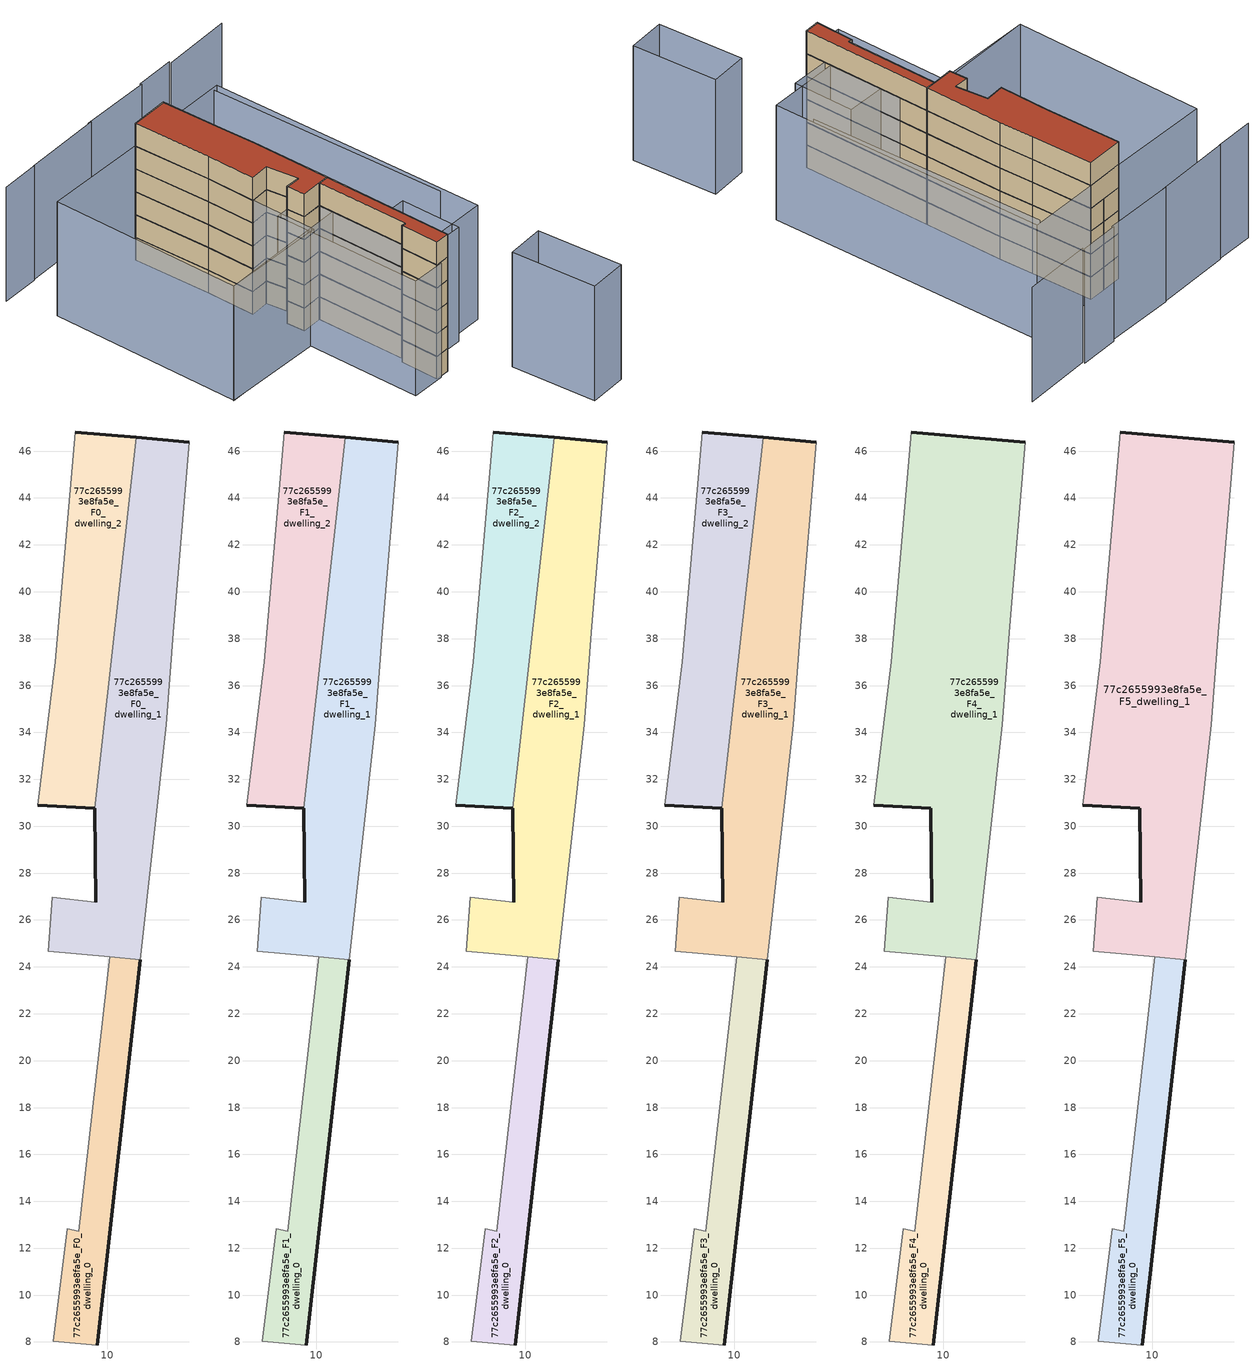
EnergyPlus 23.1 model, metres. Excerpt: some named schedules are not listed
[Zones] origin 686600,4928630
77c2655993e8fa5e_F0_dwelling_0
 floor ground (EU_floor_Construction): 9.58,7.87 11.42,24.31 10.11,24.43 8.8,12.72 8.3,12.84 7.7,8.03 z0
 wall outside (EU_wall_Construction): 11.42,24.31 9.58,7.87 z0:3
 wall adiabatic (EU_wall_Construction): 9.58,7.87 7.7,8.03 8.3,12.84 8.8,12.72 10.11,24.43 z0:3
 wall to 77c2655993e8fa5e_F0_dwelling_1 (EU_wall_Construction): 10.11,24.43 11.42,24.31 z0:3
77c2655993e8fa5e_F0_dwelling_1
 floor ground (EU_floor_Construction): 11.42,24.31 12.53,34.33 12.85,38.54 13.51,46.38 11.26,46.58 9.48,30.78 9.52,26.75 7.65,26.97 7.48,24.67 10.11,24.43 z0
 wall outside (EU_wall_Construction): 9.52,26.75 9.48,30.78 / 11.26,46.58 13.51,46.38 z0:3
 wall adiabatic (EU_wall_Construction): 10.11,24.43 7.48,24.67 7.65,26.97 9.52,26.75 / 13.51,46.38 12.85,38.54 12.53,34.33 11.42,24.31 z0:3
 wall to 77c2655993e8fa5e_F0_dwelling_2 (EU_wall_Construction): 9.48,30.78 11.26,46.58 z0:3
77c2655993e8fa5e_F0_dwelling_2
 floor ground (EU_floor_Construction): 9.48,30.78 11.26,46.58 8.63,46.82 7.79,37.01 7.04,30.88 z0
 wall outside (EU_wall_Construction): 8.63,46.82 11.26,46.58 / 9.48,30.78 7.04,30.88 z0:3
 wall adiabatic (EU_wall_Construction): 7.04,30.88 7.79,37.01 8.63,46.82 z0:3
77c2655993e8fa5e_F1_dwelling_0
 floor to 77c2655993e8fa5e_F0_dwelling_0 (EU_floor_Construction): 9.58,7.87 11.42,24.31 10.11,24.43 8.8,12.72 8.3,12.84 7.7,8.03 z3
 wall outside (EU_wall_Construction): 11.42,24.31 9.58,7.87 z3:6
 wall adiabatic (EU_wall_Construction): 9.58,7.87 7.7,8.03 8.3,12.84 8.8,12.72 10.11,24.43 z3:6
 wall to 77c2655993e8fa5e_F1_dwelling_1 (EU_wall_Construction): 10.11,24.43 11.42,24.31 z3:6
77c2655993e8fa5e_F1_dwelling_1
 floor to 77c2655993e8fa5e_F0_dwelling_1 (EU_floor_Construction): 11.42,24.31 12.53,34.33 12.85,38.54 13.51,46.38 11.25,46.58 9.48,30.78 9.52,26.75 7.65,26.97 7.48,24.67 10.11,24.43 z3
 wall outside (EU_wall_Construction): 9.52,26.75 9.48,30.78 / 11.26,46.58 13.51,46.38 z3:6
 wall adiabatic (EU_wall_Construction): 10.11,24.43 7.48,24.67 7.65,26.97 9.52,26.75 / 13.51,46.38 12.85,38.54 12.53,34.33 11.42,24.31 z3:6
 wall to 77c2655993e8fa5e_F1_dwelling_2 (EU_wall_Construction): 9.48,30.78 11.26,46.58 z3:6
77c2655993e8fa5e_F1_dwelling_2
 floor to 77c2655993e8fa5e_F0_dwelling_2 (EU_floor_Construction): 9.48,30.78 11.25,46.58 8.63,46.82 7.79,37.01 7.04,30.88 z3
 wall outside (EU_wall_Construction): 8.63,46.82 11.26,46.58 / 9.48,30.78 7.04,30.88 z3:6
 wall adiabatic (EU_wall_Construction): 7.04,30.88 7.79,37.01 8.63,46.82 z3:6
77c2655993e8fa5e_F2_dwelling_0
 floor to 77c2655993e8fa5e_F1_dwelling_0 (EU_floor_Construction): 9.58,7.87 11.42,24.31 10.11,24.43 8.8,12.72 8.3,12.84 7.7,8.03 z6
 wall outside (EU_wall_Construction): 11.42,24.31 9.58,7.87 z6:9
 wall adiabatic (EU_wall_Construction): 9.58,7.87 7.7,8.03 8.3,12.84 8.8,12.72 10.11,24.43 z6:9
 wall to 77c2655993e8fa5e_F2_dwelling_1 (EU_wall_Construction): 10.11,24.43 11.42,24.31 z6:9
77c2655993e8fa5e_F2_dwelling_1
 floor to 77c2655993e8fa5e_F1_dwelling_1 (EU_floor_Construction): 11.42,24.31 12.53,34.33 12.85,38.54 13.51,46.38 11.25,46.58 9.48,30.78 9.52,26.75 7.65,26.97 7.48,24.67 10.11,24.43 z6
 wall outside (EU_wall_Construction): 9.52,26.75 9.48,30.78 / 11.26,46.58 13.51,46.38 z6:9
 wall adiabatic (EU_wall_Construction): 10.11,24.43 7.48,24.67 7.65,26.97 9.52,26.75 / 13.51,46.38 12.85,38.54 12.53,34.33 11.42,24.31 z6:9
 wall to 77c2655993e8fa5e_F2_dwelling_2 (EU_wall_Construction): 9.48,30.78 11.26,46.58 z6:9
77c2655993e8fa5e_F2_dwelling_2
 floor to 77c2655993e8fa5e_F1_dwelling_2 (EU_floor_Construction): 9.48,30.78 11.25,46.58 8.63,46.82 7.79,37.01 7.04,30.88 z6
 wall outside (EU_wall_Construction): 8.63,46.82 11.26,46.58 / 9.48,30.78 7.04,30.88 z6:9
 wall adiabatic (EU_wall_Construction): 7.04,30.88 7.79,37.01 8.63,46.82 z6:9
77c2655993e8fa5e_F3_dwelling_0
 floor to 77c2655993e8fa5e_F2_dwelling_0 (EU_floor_Construction): 9.58,7.87 11.42,24.31 10.11,24.43 8.8,12.72 8.3,12.84 7.7,8.03 z9
 wall outside (EU_wall_Construction): 11.42,24.31 9.58,7.87 z9:12
 wall adiabatic (EU_wall_Construction): 9.58,7.87 7.7,8.03 8.3,12.84 8.8,12.72 10.11,24.43 z9:12
 wall to 77c2655993e8fa5e_F3_dwelling_1 (EU_wall_Construction): 10.11,24.43 11.42,24.31 z9:12
77c2655993e8fa5e_F3_dwelling_1
 floor to 77c2655993e8fa5e_F2_dwelling_1 (EU_floor_Construction): 11.42,24.31 12.53,34.33 12.85,38.54 13.51,46.38 11.25,46.58 9.48,30.78 9.52,26.75 7.65,26.97 7.48,24.67 10.11,24.43 z9
 wall outside (EU_wall_Construction): 9.52,26.75 9.48,30.78 / 11.26,46.58 13.51,46.38 z9:12
 wall adiabatic (EU_wall_Construction): 10.11,24.43 7.48,24.67 7.65,26.97 9.52,26.75 / 13.51,46.38 12.85,38.54 12.53,34.33 11.42,24.31 z9:12
 wall to 77c2655993e8fa5e_F3_dwelling_2 (EU_wall_Construction): 9.48,30.78 11.26,46.58 z9:12
77c2655993e8fa5e_F3_dwelling_2
 floor to 77c2655993e8fa5e_F2_dwelling_2 (EU_floor_Construction): 9.48,30.78 11.25,46.58 8.63,46.82 7.79,37.01 7.04,30.88 z9
 wall outside (EU_wall_Construction): 8.63,46.82 11.26,46.58 / 9.48,30.78 7.04,30.88 z9:12
 wall adiabatic (EU_wall_Construction): 7.04,30.88 7.79,37.01 8.63,46.82 z9:12
77c2655993e8fa5e_F4_dwelling_0
 floor to 77c2655993e8fa5e_F3_dwelling_0 (EU_floor_Construction): 9.58,7.87 11.42,24.31 10.11,24.43 8.8,12.72 8.3,12.84 7.7,8.03 z12
 wall outside (EU_wall_Construction): 11.42,24.31 9.58,7.87 z12:15
 wall adiabatic (EU_wall_Construction): 9.58,7.87 7.7,8.03 8.3,12.84 8.8,12.72 10.11,24.43 z12:15
 wall to 77c2655993e8fa5e_F4_dwelling_1 (EU_wall_Construction): 10.11,24.43 11.42,24.31 z12:15
77c2655993e8fa5e_F4_dwelling_1
 floor to 77c2655993e8fa5e_F3_dwelling_1 (EU_floor_Construction): 11.42,24.31 12.53,34.33 12.85,38.54 13.51,46.38 11.25,46.58 9.48,30.78 9.52,26.75 7.65,26.97 7.48,24.67 10.11,24.43 z12
 floor to 77c2655993e8fa5e_F3_dwelling_2 (EU_floor_Construction): 9.48,30.78 11.25,46.58 8.63,46.82 7.79,37.01 7.04,30.88 z12
 wall outside (EU_wall_Construction): 9.52,26.75 9.48,30.78 7.04,30.88 / 8.63,46.82 13.51,46.38 z12:15
 wall adiabatic (EU_wall_Construction): 10.11,24.43 7.48,24.67 7.65,26.97 9.52,26.75 / 7.04,30.88 7.79,37.01 8.63,46.82 / 13.51,46.38 12.85,38.54 12.53,34.33 11.42,24.31 z12:15
77c2655993e8fa5e_F5_dwelling_0
 floor to 77c2655993e8fa5e_F4_dwelling_0 (EU_floor_Construction): 9.58,7.87 11.42,24.31 10.11,24.43 8.8,12.72 8.3,12.84 7.7,8.03 z15
 wall outside (EU_wall_Construction): 11.42,24.31 9.58,7.87 z15:18
 wall adiabatic (EU_wall_Construction): 9.58,7.87 7.7,8.03 8.3,12.84 8.8,12.72 10.11,24.43 z15:18
 wall to 77c2655993e8fa5e_F5_dwelling_1 (EU_wall_Construction): 10.11,24.43 11.42,24.31 z15:18
 roof outside (EU_roof_Construction): 11.42,24.31 9.58,7.87 7.7,8.03 8.3,12.84 8.8,12.72 10.11,24.43 z18
77c2655993e8fa5e_F5_dwelling_1
 floor to 77c2655993e8fa5e_F4_dwelling_1 (EU_floor_Construction): 11.42,24.31 12.53,34.33 12.85,38.54 13.51,46.38 8.63,46.82 7.79,37.01 7.04,30.88 9.48,30.78 9.52,26.75 7.65,26.97 7.48,24.67 10.11,24.43 z15
 wall outside (EU_wall_Construction): 9.52,26.75 9.48,30.78 7.04,30.88 / 8.63,46.82 13.51,46.38 z15:18
 wall adiabatic (EU_wall_Construction): 10.11,24.43 7.48,24.67 7.65,26.97 9.52,26.75 / 7.04,30.88 7.79,37.01 8.63,46.82 / 13.51,46.38 12.85,38.54 12.53,34.33 11.42,24.31 z15:18
 roof outside (EU_roof_Construction): 13.51,46.38 12.85,38.54 12.53,34.33 11.42,24.31 10.11,24.43 7.48,24.67 7.65,26.97 9.52,26.75 9.48,30.78 7.04,30.88 7.79,37.01 8.63,46.82 z18
shading: -7.23,24.18 11.05,22.51 / 19.26,15.03 21.75,45.24 / 18.49,52.28 9.46,53.28 / 32.46,51.14 23.53,51.81 / 9.88,53.16 -0.22,54 / 23.55,52.07 18.51,52.49 / -0.23,53.91 -5.1,54.36 / 18.36,-8.44 13.53,-8.23 / 13.53,-8.23 14,2.55 / 14,2.55 18.83,2.34 / 18.83,2.34 18.36,-8.44 / 9.86,10.37 10.72,18.01 / 10.72,18.01 15.64,17.46 / 15.64,17.46 14.79,9.82 / 14.79,9.82 9.86,10.37 / 10.36,26.68 8.26,7.86 / 8.26,7.86 3.98,8.33 / 3.98,8.33 6.08,27.16 / 6.08,27.16 10.36,26.68 / 10.09,11.19 13.51,46.4 / 13.51,46.4 22.69,45.51 / 22.69,45.51 19.27,10.3 / 19.27,10.3 10.09,11.19 / -7.22,24.18 -4.39,48.34 / -4.39,48.34 8.94,46.78 / 8.94,46.78 6.1,22.61 / 6.1,22.61 -7.22,24.18 z0:15
[Building]
EU S2 Campaign: North Axis=0; Terrain=City; Solar Distribution=FullExterior
[Site:Location]
Bologna: Latitude=44.5; Longitude=11.25; Time Zone=1; Elevation=37
[SizingPeriod:WeatherFileDays]
AnnualSizingPeriod: Begin Month=1; Begin Day of Month=1; End Month=12; End Day of Month=31; Day of Week for Start Day=Monday; Use Weather File Daylight Saving Period=No; Use Weather File Rain and Snow Indicators=No
[MATERIAL]
EU_InternalMass_Material: Roughness=MediumRough; Thickness=0.1; Conductivity=1; Density=1800; Specific Heat=900; Thermal Absorptance=0.9; Solar Absorptance=0.7; Visible Absorptance=0.7
[MATERIAL:NOMASS] Roughness=MediumRough; Thermal Absorptance=0.9; Solar Absorptance=0.7; Visible Absorptance=0.7
Name | Thermal Resistance
EU_wall_NoMass | 0.905828
EU_roof_NoMass | 0.37593
EU_floor_NoMass | 0.67114
[CONSTRUCTION]
EU_wall_Construction: EU_wall_NoMass
EU_roof_Construction: EU_roof_NoMass
EU_floor_Construction: EU_floor_NoMass
EU_InternalMass_Construction: EU_InternalMass_Material
[ZONE] Type=1; Multiplier=1; Ceiling Height=autocalculate; Floor Area=autocalculate; Part of Total Floor Area=Yes
Name | Volume
77c2655993e8fa5e_F0_dwelling_0 | 72.9741
77c2655993e8fa5e_F1_dwelling_0; 77c2655993e8fa5e_F2_dwelling_0; 77c2655993e8fa5e_F3_dwelling_0; 77c2655993e8fa5e_F4_dwelling_0; 77c2655993e8fa5e_F5_dwelling_0 | 72.9734
77c2655993e8fa5e_F0_dwelling_1; 77c2655993e8fa5e_F1_dwelling_1; 77c2655993e8fa5e_F2_dwelling_1; 77c2655993e8fa5e_F3_dwelling_1 | 174.557
77c2655993e8fa5e_F4_dwelling_1 | 292.633
77c2655993e8fa5e_F5_dwelling_1 | 292.635
77c2655993e8fa5e_F0_dwelling_2 | 118.076
77c2655993e8fa5e_F1_dwelling_2; 77c2655993e8fa5e_F2_dwelling_2; 77c2655993e8fa5e_F3_dwelling_2 | 118.075
[INTERNALMASS] Construction=EU_InternalMass_Construction
Name | Zone or ZoneList | Surface Area
77c2655993e8fa5e_F0_dwelling_0_EU_InternalMass | 77c2655993e8fa5e_F0_dwelling_0 | 24.3306
77c2655993e8fa5e_F0_dwelling_1_EU_InternalMass | 77c2655993e8fa5e_F0_dwelling_1 | 58.1795
77c2655993e8fa5e_F0_dwelling_2_EU_InternalMass | 77c2655993e8fa5e_F0_dwelling_2 | 39.3587
77c2655993e8fa5e_F1_dwelling_0_EU_InternalMass | 77c2655993e8fa5e_F1_dwelling_0 | 24.3306
77c2655993e8fa5e_F1_dwelling_1_EU_InternalMass | 77c2655993e8fa5e_F1_dwelling_1 | 58.1795
77c2655993e8fa5e_F1_dwelling_2_EU_InternalMass | 77c2655993e8fa5e_F1_dwelling_2 | 39.3587
77c2655993e8fa5e_F2_dwelling_0_EU_InternalMass | 77c2655993e8fa5e_F2_dwelling_0 | 24.3306
77c2655993e8fa5e_F2_dwelling_1_EU_InternalMass | 77c2655993e8fa5e_F2_dwelling_1 | 58.1795
77c2655993e8fa5e_F2_dwelling_2_EU_InternalMass | 77c2655993e8fa5e_F2_dwelling_2 | 39.3587
77c2655993e8fa5e_F3_dwelling_0_EU_InternalMass | 77c2655993e8fa5e_F3_dwelling_0 | 24.3306
77c2655993e8fa5e_F3_dwelling_1_EU_InternalMass | 77c2655993e8fa5e_F3_dwelling_1 | 58.1795
77c2655993e8fa5e_F3_dwelling_2_EU_InternalMass | 77c2655993e8fa5e_F3_dwelling_2 | 39.3587
77c2655993e8fa5e_F4_dwelling_0_EU_InternalMass | 77c2655993e8fa5e_F4_dwelling_0 | 24.3305
77c2655993e8fa5e_F4_dwelling_1_EU_InternalMass | 77c2655993e8fa5e_F4_dwelling_1 | 97.5389
77c2655993e8fa5e_F5_dwelling_0_EU_InternalMass | 77c2655993e8fa5e_F5_dwelling_0 | 24.3305
77c2655993e8fa5e_F5_dwelling_1_EU_InternalMass | 77c2655993e8fa5e_F5_dwelling_1 | 97.5389
[OTHEREQUIPMENT] Fuel Type=Electricity; Design Level Calculation Method=Watts/Area; Power per Zone Floor Area=1; Fraction Latent=0; Fraction Radiant=0; Fraction Lost=0; Carbon Dioxide Generation Rate=0; EndUse Subcategory=EU_Step8_InternalGains
Name | Zone or ZoneList or Space or SpaceList | Schedule
EU_Step8_InternalGain_77c2655993e8fa5e_F0_dwelling_0_f000 | 77c2655993e8fa5e_F0_dwelling_0 | EU_Step8_GainSchedule_77c2655993e8fa5e_F0_dwelling_0_f000
EU_Step8_InternalGain_77c2655993e8fa5e_F0_dwelling_1_f000 | 77c2655993e8fa5e_F0_dwelling_1 | EU_Step8_GainSchedule_77c2655993e8fa5e_F0_dwelling_1_f000
EU_Step8_InternalGain_77c2655993e8fa5e_F0_dwelling_2_f000 | 77c2655993e8fa5e_F0_dwelling_2 | EU_Step8_GainSchedule_77c2655993e8fa5e_F0_dwelling_2_f000
EU_Step8_InternalGain_77c2655993e8fa5e_F1_dwelling_0_f000 | 77c2655993e8fa5e_F1_dwelling_0 | EU_Step8_GainSchedule_77c2655993e8fa5e_F1_dwelling_0_f000
EU_Step8_InternalGain_77c2655993e8fa5e_F1_dwelling_1_f000 | 77c2655993e8fa5e_F1_dwelling_1 | EU_Step8_GainSchedule_77c2655993e8fa5e_F1_dwelling_1_f000
EU_Step8_InternalGain_77c2655993e8fa5e_F1_dwelling_2_f000 | 77c2655993e8fa5e_F1_dwelling_2 | EU_Step8_GainSchedule_77c2655993e8fa5e_F1_dwelling_2_f000
EU_Step8_InternalGain_77c2655993e8fa5e_F2_dwelling_0_f000 | 77c2655993e8fa5e_F2_dwelling_0 | EU_Step8_GainSchedule_77c2655993e8fa5e_F2_dwelling_0_f000
EU_Step8_InternalGain_77c2655993e8fa5e_F2_dwelling_1_f000 | 77c2655993e8fa5e_F2_dwelling_1 | EU_Step8_GainSchedule_77c2655993e8fa5e_F2_dwelling_1_f000
EU_Step8_InternalGain_77c2655993e8fa5e_F2_dwelling_2_f000 | 77c2655993e8fa5e_F2_dwelling_2 | EU_Step8_GainSchedule_77c2655993e8fa5e_F2_dwelling_2_f000
EU_Step8_InternalGain_77c2655993e8fa5e_F3_dwelling_0_f000 | 77c2655993e8fa5e_F3_dwelling_0 | EU_Step8_GainSchedule_77c2655993e8fa5e_F3_dwelling_0_f000
EU_Step8_InternalGain_77c2655993e8fa5e_F3_dwelling_1_f000 | 77c2655993e8fa5e_F3_dwelling_1 | EU_Step8_GainSchedule_77c2655993e8fa5e_F3_dwelling_1_f000
EU_Step8_InternalGain_77c2655993e8fa5e_F3_dwelling_2_f000 | 77c2655993e8fa5e_F3_dwelling_2 | EU_Step8_GainSchedule_77c2655993e8fa5e_F3_dwelling_2_f000
EU_Step8_InternalGain_77c2655993e8fa5e_F4_dwelling_0_f000 | 77c2655993e8fa5e_F4_dwelling_0 | EU_Step8_GainSchedule_77c2655993e8fa5e_F4_dwelling_0_f000
EU_Step8_InternalGain_77c2655993e8fa5e_F4_dwelling_1_f000 | 77c2655993e8fa5e_F4_dwelling_1 | EU_Step8_GainSchedule_77c2655993e8fa5e_F4_dwelling_1_f000
EU_Step8_InternalGain_77c2655993e8fa5e_F5_dwelling_0_f000 | 77c2655993e8fa5e_F5_dwelling_0 | EU_Step8_GainSchedule_77c2655993e8fa5e_F5_dwelling_0_f000
EU_Step8_InternalGain_77c2655993e8fa5e_F5_dwelling_1_f000 | 77c2655993e8fa5e_F5_dwelling_1 | EU_Step8_GainSchedule_77c2655993e8fa5e_F5_dwelling_1_f000
[ZONEVENTILATION:DESIGNFLOWRATE] Schedule=EU_AlwaysOn; Design Flow Rate Calculation Method=AirChanges/Hour; Air Changes per Hour=0.73129; Ventilation Type=Natural; Fan Pressure Rise=0; Fan Total Efficiency=1; Constant Term Coefficient=1; Temperature Term Coefficient=0; Velocity Term Coefficient=0; Velocity Squared Term Coefficient=0; Minimum Indoor Temperature=-100; Maximum Indoor Temperature=100; Delta Temperature=-100; Minimum Outdoor Temperature=-100; Maximum Outdoor Temperature=100; Maximum Wind Speed=40
Name | Zone or ZoneList or Space or SpaceList
EU_ConstantAir_77c2655993e8fa5e_F0_dwelling_0 | 77c2655993e8fa5e_F0_dwelling_0
EU_ConstantAir_77c2655993e8fa5e_F0_dwelling_1 | 77c2655993e8fa5e_F0_dwelling_1
EU_ConstantAir_77c2655993e8fa5e_F0_dwelling_2 | 77c2655993e8fa5e_F0_dwelling_2
EU_ConstantAir_77c2655993e8fa5e_F1_dwelling_0 | 77c2655993e8fa5e_F1_dwelling_0
EU_ConstantAir_77c2655993e8fa5e_F1_dwelling_1 | 77c2655993e8fa5e_F1_dwelling_1
EU_ConstantAir_77c2655993e8fa5e_F1_dwelling_2 | 77c2655993e8fa5e_F1_dwelling_2
EU_ConstantAir_77c2655993e8fa5e_F2_dwelling_0 | 77c2655993e8fa5e_F2_dwelling_0
EU_ConstantAir_77c2655993e8fa5e_F2_dwelling_1 | 77c2655993e8fa5e_F2_dwelling_1
EU_ConstantAir_77c2655993e8fa5e_F2_dwelling_2 | 77c2655993e8fa5e_F2_dwelling_2
EU_ConstantAir_77c2655993e8fa5e_F3_dwelling_0 | 77c2655993e8fa5e_F3_dwelling_0
EU_ConstantAir_77c2655993e8fa5e_F3_dwelling_1 | 77c2655993e8fa5e_F3_dwelling_1
EU_ConstantAir_77c2655993e8fa5e_F3_dwelling_2 | 77c2655993e8fa5e_F3_dwelling_2
EU_ConstantAir_77c2655993e8fa5e_F4_dwelling_0 | 77c2655993e8fa5e_F4_dwelling_0
EU_ConstantAir_77c2655993e8fa5e_F4_dwelling_1 | 77c2655993e8fa5e_F4_dwelling_1
EU_ConstantAir_77c2655993e8fa5e_F5_dwelling_0 | 77c2655993e8fa5e_F5_dwelling_0
EU_ConstantAir_77c2655993e8fa5e_F5_dwelling_1 | 77c2655993e8fa5e_F5_dwelling_1
[HVACTEMPLATE:THERMOSTAT] Constant Heating Setpoint=20; Constant Cooling Setpoint=50
EU_HeatOnly_77c2655993e8fa5e_F0_dwelling_0; EU_HeatOnly_77c2655993e8fa5e_F0_dwelling_1; EU_HeatOnly_77c2655993e8fa5e_F0_dwelling_2; EU_HeatOnly_77c2655993e8fa5e_F1_dwelling_0; EU_HeatOnly_77c2655993e8fa5e_F1_dwelling_1; EU_HeatOnly_77c2655993e8fa5e_F1_dwelling_2; EU_HeatOnly_77c2655993e8fa5e_F2_dwelling_0; EU_HeatOnly_77c2655993e8fa5e_F2_dwelling_1; EU_HeatOnly_77c2655993e8fa5e_F2_dwelling_2; EU_HeatOnly_77c2655993e8fa5e_F3_dwelling_0; EU_HeatOnly_77c2655993e8fa5e_F3_dwelling_1; EU_HeatOnly_77c2655993e8fa5e_F3_dwelling_2; EU_HeatOnly_77c2655993e8fa5e_F4_dwelling_0; EU_HeatOnly_77c2655993e8fa5e_F4_dwelling_1; EU_HeatOnly_77c2655993e8fa5e_F5_dwelling_0; EU_HeatOnly_77c2655993e8fa5e_F5_dwelling_1
